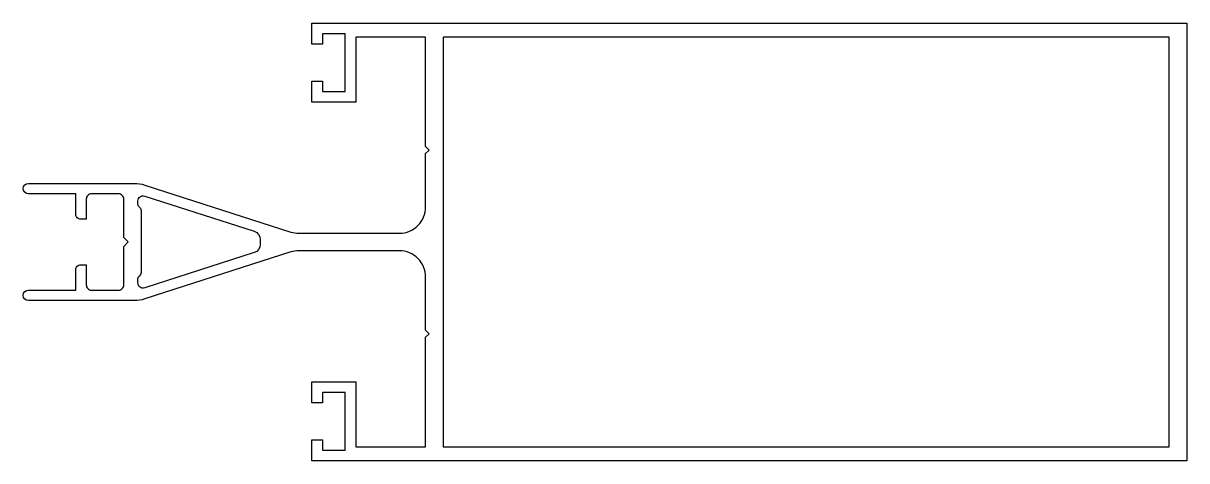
# Model space of a CAD drawing. Extents: x 486 to 619, y 480 to 530.
import ezdxf

# ---------------------------------------------------------------- set-up
doc = ezdxf.new("R2010")
doc.units = 0
doc.layers.get('0').update_dxf_attribs({"linetype": 'CONTINUOUS'})
doc.layers.add('11', color=4, linetype='CONTINUOUS')

msp = doc.modelspace()

# ---------------------------------------------------------------- linework, layer by layer
at = {"color": 0}
msp.add_lwpolyline([(499.38, 509.07), (499.27, 509.18, -0.198912), (499.12, 509.53), (499.12, 509.83, -0.50853), (499.91, 510.4), (512.43, 506.37, -0.325794), (513.12, 505.42), (513.12, 504.88, -0.325794), (512.43, 503.93), (499.91, 499.9, -0.50853), (499.12, 500.47), (499.12, 500.87, -0.198912), (499.27, 501.23), (499.38, 501.33, 0.198912), (499.52, 501.69), (499.52, 508.72, 0.198912)], format="xyb", close=True, dxfattribs=at)
at = {"layer": '11', "color": 0}
msp.add_lwpolyline([(492.02, 501.95, -0.414214), (492.62, 502.55), (493.22, 502.55), (493.22, 500.25, 0.414214), (493.82, 499.65), (496.92, 499.65, 0.414214), (497.52, 500.25), (497.52, 504.65), (498.02, 505.15), (497.52, 505.65), (497.52, 510.05, 0.414214), (496.92, 510.65), (493.82, 510.65, 0.414214), (493.22, 510.05), (493.22, 507.75), (492.62, 507.75, -0.414214), (492.02, 508.35), (492.02, 510.65), (486.62, 510.65, -1), (486.62, 511.85), (498.68, 511.85, -0.077907), (499.91, 511.66), (516.6, 506.29, 0.077907), (517.51, 506.15), (529.02, 506.15, 0.414214), (532.02, 509.15), (532.02, 515.25), (532.42, 515.65), (532.02, 516.05), (532.02, 528.55), (524.02, 528.55), (524.02, 521.15), (519.02, 521.15), (519.02, 523.55), (520.22, 523.55), (520.22, 522.35), (522.82, 522.35), (522.82, 528.95), (520.22, 528.95), (520.22, 527.75), (519.02, 527.75), (519.02, 530.15), (619.02, 530.15), (619.02, 505.15), (619.02, 480.15), (519.02, 480.15), (519.02, 482.55), (520.22, 482.55), (520.22, 481.35), (522.82, 481.35), (522.82, 487.95), (520.22, 487.95), (520.22, 486.75), (519.02, 486.75), (519.02, 489.15), (524.02, 489.15), (524.02, 481.75), (532.02, 481.75), (532.02, 494.27), (532.42, 494.67), (532.02, 495.07), (532.02, 501.15, 0.414214), (529.02, 504.15), (517.51, 504.15, 0.077907), (516.6, 504.01), (499.91, 498.64, -0.077907), (498.68, 498.45), (486.62, 498.45, -1), (486.62, 499.65), (492.02, 499.65)], format="xyb", close=True, dxfattribs=at)
at = {"layer": '11', "color": 0, "flags": 128}
msp.add_lwpolyline([(534.02, 481.75), (617.02, 481.75), (617.02, 528.55), (534.02, 528.55)], close=True, dxfattribs=at)

doc.saveas('drawing.dxf')
